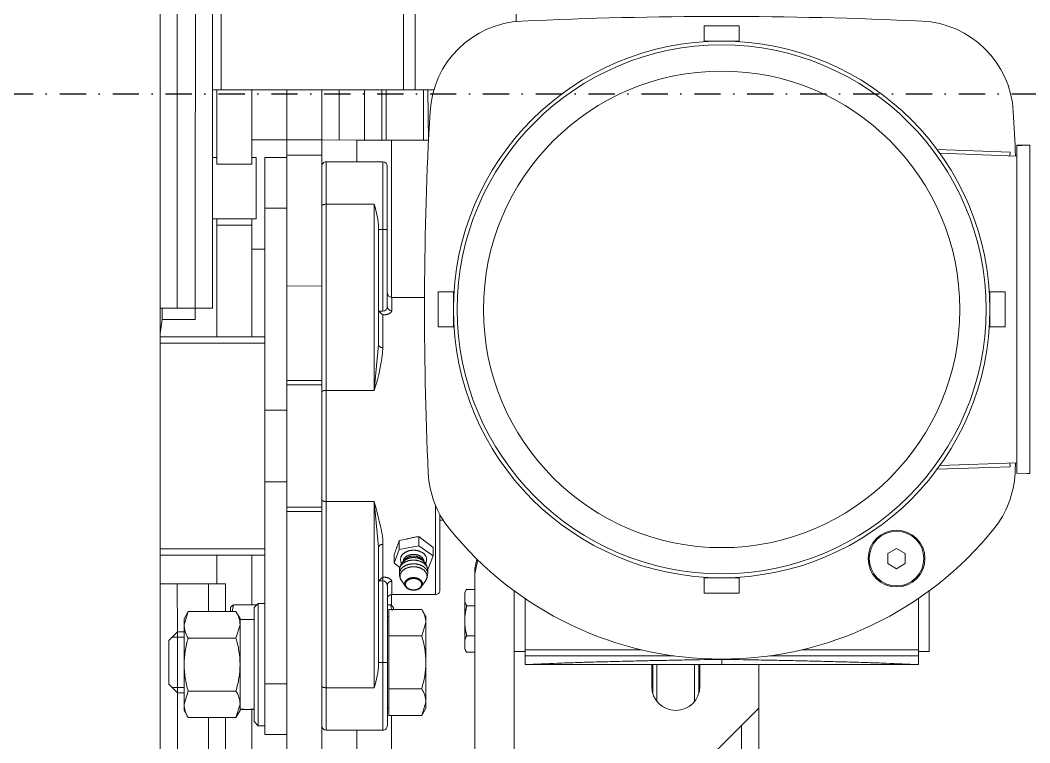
# Model space of a CAD drawing. Header units: millimetres. Extents: x 2179 to 48742, y 3478 to 161002.
# Drawn here: x 34687.5 to 34918.5, y 146842 to 147007.3 of the extents above; entities that cross this region are included whole.
import ezdxf

# ---------------------------------------------------------------- set-up
doc = ezdxf.new("R2010")
doc.units = ezdxf.units.MM
doc.linetypes.add('1_Čerchovaná 6_0mm', pattern=[12, 6, -3, 0, -3])
doc.layers.add('0-1', color=7, linetype='Continuous', lineweight=9)
doc.layers.add('2966-1_navrh dispozice stroju-HK_02_dwg-1', color=7, linetype='Continuous', lineweight=9, true_color=0x919191)
doc.layers.add('S-GRID-1', color=9, linetype='1_Čerchovaná 6_0mm', lineweight=25, true_color=0x808080)

# ---------------------------------------------------------------- blocks, each defined once
blk = doc.blocks.new('2966-1_navrh dispozice stroju-HK_02_dwg-876232-1NP _ stroje')
at = {"layer": '0-1'}
for p, q in [((-64377.46, 60314.89), (-64367.88, 60329.63)), ((-64307.73, 60293.48), (-64316.26, 60278.1)), ((-64453.24, 60247.35), (-64489.15, 60268.93)), ((-64282.66, 60252.15), (-64296.39, 60229.3)), ((-64440.93, 60215.22), (-64450.79, 60221.14)), ((-64534.64, 60217.52), (-64474.64, 60181.46)), ((-64445.36, 60207.84), (-64455.22, 60213.77)), ((-64445.87, 60207), (-64455.72, 60212.93)), ((-64447.89, 60203.65), (-64457.74, 60209.57)), ((-64444.73, 60208.89), (-64413.88, 60190.35)), ((-64298.92, 60202.19), (-64306.14, 60206.53)), ((-64300.03, 60204), (-64305.64, 60207.37)), ((-64305.52, 60207.56), (-64301.24, 60204.98)), ((-64450.88, 60198.67), (-64460.73, 60204.6)), ((-64303.35, 60194.82), (-64310.57, 60199.16)), ((-64427.64, 60197.54), (-64412.52, 60188.45)), ((-64315.28, 60197.87), (-64329.02, 60175.02)), ((-64306.9, 60195.56), (-64311.19, 60198.13)), ((-64305.47, 60194.95), (-64311.08, 60198.32)), ((-64516.14, 60190.07), (-64307.87, 60064.88)), ((-64439.82, 60188.53), (-64403.32, 60166.59)), ((-64411.43, 60186.63), (-64405, 60182.77)), ((-64446.26, 60176.07), (-64443.69, 60180.35)), ((-64350.75, 60165.32), (-64365.64, 60174.27)), ((-64364.46, 60173.57), (-64364.05, 60174.26)), ((-64284.4, 60134.77), (-64349.91, 60174.16)), ((-64328.66, 60174.8), (-64329.99, 60172.68)), ((-64461.84, 60172.6), (-64462.35, 60171.74)), ((-64358.29, 60168.06), (-64359.95, 60169.06)), ((-64344.5, 60168.79), (-64343.57, 60170.34)), ((-64338.61, 60165.25), (-64337.68, 60166.8)), ((-64426.73, 60151.49), (-64448.59, 60164.63)), ((-64404.94, 60166.4), (-64409.06, 60159.54)), ((-64359.36, 60165.04), (-64359.38, 60165.03)), ((-64363.53, 60162.19), (-64365.27, 60163.24)), ((-64360.72, 60162.8), (-64360.72, 60162.78)), ((-64353.61, 60162.19), (-64354.34, 60163.73)), ((-64336.39, 60163.34), (-64336.24, 60163.25)), ((-64433.43, 60140.35), (-64421.07, 60160.92)), ((-64419.78, 60160.15), (-64432.14, 60139.58)), ((-64361.44, 60159.54), (-64359.94, 60160.2)), ((-64359.45, 60159.76), (-64358.73, 60159.33)), ((-64357.21, 60158.95), (-64355.51, 60159.04)), ((-64406.65, 60152.26), (-64404.07, 60156.54)), ((-64357.91, 60155.63), (-64342.79, 60146.54)), ((-64355.6, 60155.31), (-64353.47, 60154.03)), ((-64381.53, 60153.49), (-64345.04, 60131.55)), ((-64353.72, 60153.91), (-64354.07, 60153.32)), ((-64385.06, 60145.11), (-64380.94, 60151.97)), ((-64351.59, 60152.27), (-64351.79, 60151.95)), ((-64333.54, 60150.15), (-64337.4, 60143.74)), ((-64392.63, 60143.83), (-64390.05, 60148.11)), ((-64434.05, 60140.73), (-64436.57, 60142.82)), ((-64333.79, 60141.13), (-64333.6, 60141.45)), ((-64391.86, 60115.36), (-64379.5, 60135.93)), ((-64378.21, 60135.16), (-64390.58, 60114.59)), ((-64378.31, 60122.38), (-64383.88, 60125.73)), ((-64366.9, 60125.44), (-64368.55, 60122.7)), ((-64353.01, 60120.01), (-64350.44, 60124.3)), ((-64379.29, 60120.75), (-64373.83, 60117.46)), ((-64371.25, 60121.76), (-64372, 60122.21)), ((-64373.1, 60107.32), (-64371.69, 60109.66)), ((-64351.03, 60108.32), (-64327.47, 60094.16)), ((-64353.04, 60104.97), (-64325.72, 60088.55)), ((-64363.2, 60101.37), (-64361.8, 60103.71))]:
    blk.add_line(p, q, dxfattribs=at)
at = {"layer": '0-1', "flags": 128}
for points in [[(-64368.7, 60333.04), (-64369.99, 60330.9), (-64369.88, 60330.84), (-64368.7, 60333.04), (-64368.44, 60333.47)], [(-64368.44, 60333.47), (-64304.08, 60294.78), (-64304.33, 60294.35), (-64305.73, 60292.27), (-64369.88, 60330.84)], [(-64378.53, 60314.79), (-64369.43, 60328.81), (-64368.72, 60328.34)], [(-64305.62, 60292.21), (-64305.73, 60292.27), (-64304.33, 60294.35)], [(-64315.84, 60277.11), (-64307.74, 60291.72), (-64308.48, 60292.13)], [(-64282.3, 60251.94), (-64281.05, 60254.1), (-64292.14, 60260.77), (-64292.94, 60261.25)], [(-64299.01, 60222.27), (-64281.48, 60251.44), (-64282.66, 60252.15), (-64292.71, 60258.19)], [(-64451.77, 60219.51), (-64453.16, 60217.19), (-64513.16, 60253.25), (-64511.76, 60255.57), (-64451.77, 60219.51), (-64449.57, 60223.16)], [(-64302.95, 60211.85), (-64279.76, 60250.41), (-64281.48, 60251.44)], [(-64448.81, 60202.1), (-64444.73, 60208.89), (-64440.34, 60216.19), (-64450.28, 60221.98)], [(-64132.72, 60119.44), (-64138.72, 60123.05), (-64290, 60213.98), (-64298.57, 60219.13)], [(-64453.16, 60217.19), (-64474.64, 60181.46), (-64475.67, 60179.74)], [(-64439, 60143.7), (-64436.99, 60147.05), (-64434.83, 60150.63), (-64432.82, 60153.98), (-64513.31, 60202.37), (-64532.32, 60213.79), (-64513.31, 60202.37)], [(-64310.28, 60160.83), (-64286.58, 60200.26), (-64290, 60213.98)], [(-64327.85, 60174.31), (-64326.13, 60173.28), (-64302.95, 60211.85), (-64303.97, 60212.46)], [(-64288.63, 60208.49), (-64140.78, 60119.62), (-64138.72, 60123.05)], [(-64448.14, 60193.53), (-64441.44, 60204.67), (-64428.15, 60196.68), (-64428.67, 60195.83)], [(-64412.64, 60186.32), (-64412.18, 60187.08), (-64428.15, 60196.68), (-64427.64, 60197.54), (-64440.07, 60205.01)], [(-64444.53, 60199.53), (-64448.81, 60202.1), (-64452.94, 60195.25), (-64452.69, 60195.1), (-64449.99, 60193.47), (-64424.31, 60178.04)], [(-64339.07, 60181.06), (-64329.02, 60175.02), (-64327.85, 60174.31), (-64310.31, 60203.48)], [(-64449.99, 60193.47), (-64454.11, 60186.62), (-64457.06, 60188.39), (-64452.94, 60195.25), (-64462.79, 60201.17)], [(-64436.99, 60147.05), (-64514.12, 60193.42), (-64511.97, 60197), (-64434.88, 60150.56), (-64432.7, 60149.25), (-64436.57, 60142.82), (-64438.74, 60144.13)], [(-64375.87, 60162.92), (-64381.53, 60153.49), (-64403.32, 60166.59), (-64397.65, 60176.01), (-64434.15, 60197.95), (-64439.82, 60188.53), (-64448.14, 60193.53)], [(-64411.22, 60188.84), (-64413.84, 60190.41), (-64409.97, 60196.84)], [(-64428.96, 60196), (-64406.08, 60182.25), (-64397.65, 60176.01)], [(-64475.16, 60180.6), (-64460.59, 60171.84), (-64456.47, 60178.7), (-64471.04, 60187.46), (-64461.18, 60181.53), (-64457.06, 60188.39), (-64466.91, 60194.31)], [(-64453.63, 60186.33), (-64456.21, 60182.04), (-64446.26, 60176.07), (-64406.65, 60152.26), (-64392.63, 60143.83), (-64353.01, 60120.01), (-64343.07, 60114.04), (-64340.5, 60118.32)], [(-64428.43, 60171.18), (-64409.92, 60160.05), (-64405.8, 60166.91), (-64424.31, 60178.04), (-64428.43, 60171.18), (-64454.11, 60186.62)], [(-64457.72, 60179.45), (-64457.2, 60180.31), (-64445.2, 60173.1), (-64450.36, 60164.53)], [(-64300.85, 60155.16), (-64298.27, 60159.45), (-64265.71, 60139.87), (-64272.92, 60127.87), (-64284.4, 60134.77), (-64279.76, 60142.49), (-64341.88, 60179.83)], [(-64352.5, 60176.26), (-64350.92, 60174.76), (-64349.91, 60174.16), (-64352.21, 60176.34)], [(-64358.18, 60156.95), (-64355.56, 60155.38), (-64350.41, 60163.95), (-64367.96, 60174.5)], [(-64445.72, 60172.24), (-64444.47, 60171.49), (-64448.59, 60164.63), (-64449.84, 60165.38)], [(-64444.47, 60171.49), (-64422.61, 60158.35), (-64439.75, 60168.65), (-64438.21, 60171.22)], [(-64346.79, 60172.28), (-64347.77, 60170.65), (-64347.38, 60169.95)], [(-64347.38, 60169.95), (-64345.63, 60168.9), (-64341.81, 60166.6), (-64337.99, 60164.3), (-64336.39, 60163.34), (-64335.44, 60163.24), (-64334.46, 60164.87)], [(-64380.08, 60151.45), (-64382.37, 60152.83), (-64403.51, 60165.54), (-64405.8, 60166.91)], [(-64363.92, 60167.15), (-64363.65, 60167.6), (-64363.77, 60167.55), (-64361.96, 60166.45)], [(-64355.38, 60164.9), (-64356.21, 60165.41), (-64358.29, 60168.06), (-64361.96, 60166.45), (-64363.53, 60162.19), (-64361.44, 60159.54), (-64363.1, 60160.54)], [(-64343.82, 60144.82), (-64343.3, 60145.68), (-64330.02, 60137.69), (-64336.72, 60126.55), (-64345.04, 60131.55), (-64339.37, 60140.98), (-64375.87, 60162.92), (-64366.4, 60158.4), (-64343.53, 60144.65)], [(-64409.92, 60160.05), (-64404.07, 60156.54), (-64390.05, 60148.11), (-64384.21, 60144.6)], [(-64366.45, 60159.6), (-64360.03, 60155.73), (-64359.27, 60155.28), (-64359.73, 60154.52)], [(-64330.46, 60149.39), (-64328.35, 60147.03), (-64332.2, 60140.61), (-64334.8, 60142.17), (-64337.4, 60143.74), (-64342.59, 60146.86), (-64347.79, 60149.98), (-64350.39, 60151.54), (-64352.99, 60153.1), (-64349.13, 60159.52), (-64347.25, 60159.49), (-64346.05, 60158.76), (-64338.25, 60154.08), (-64330.46, 60149.39), (-64329.25, 60148.67), (-64328.35, 60147.03)], [(-64346.05, 60158.76), (-64343.93, 60156.4), (-64347.79, 60149.98)], [(-64359.27, 60155.28), (-64343.3, 60145.68), (-64342.79, 60146.54), (-64330.36, 60139.07)], [(-64352.46, 60153.98), (-64352.78, 60154.18), (-64352.91, 60154.18)], [(-64311.35, 60100.81), (-64294.21, 60090.5), (-64290.09, 60097.36), (-64307.23, 60107.66), (-64311.35, 60100.81), (-64384.21, 60144.6), (-64380.08, 60151.45), (-64307.23, 60107.66)], [(-64333.11, 60132.55), (-64328.82, 60129.98), (-64324.74, 60136.76), (-64331.92, 60141.08)], [(-64369.47, 60127.69), (-64372.2, 60123.16), (-64371.04, 60122.1)], [(-64344.79, 60115.07), (-64345.59, 60113.73), (-64369.59, 60128.15), (-64368.78, 60129.49)], [(-64345.59, 60113.73), (-64346.88, 60113.41), (-64369.27, 60126.87), (-64369.59, 60128.15)], [(-64371.81, 60120.81), (-64377.28, 60124.1), (-64379.29, 60120.75), (-64382.99, 60114.59), (-64385.01, 60111.24)], [(-64376.22, 60113.48), (-64375.31, 60111.83), (-64374.11, 60111.11), (-64376.22, 60113.48), (-64370.6, 60122.84), (-64368.72, 60122.81), (-64367.51, 60122.08), (-64359.72, 60117.4), (-64351.93, 60112.71), (-64350.72, 60111.99), (-64349.81, 60110.35)], [(-64371.03, 60110.35), (-64365.4, 60119.72), (-64367.51, 60122.08)], [(-64315.44, 60082.37), (-64302.15, 60074.38), (-64303.7, 60071.81), (-64305.85, 60068.23), (-64361.52, 60101.79), (-64364.26, 60101.11), (-64372.83, 60106.26), (-64373.52, 60109), (-64382.99, 60114.59)], [(-64351.93, 60112.71), (-64349.81, 60110.35), (-64355.44, 60100.98), (-64357.32, 60101.02), (-64358.52, 60101.74), (-64360.64, 60104.11), (-64355.01, 60113.47)], [(-64358.52, 60101.74), (-64366.32, 60106.43), (-64374.11, 60111.11)], [(-64360.74, 60103.08), (-64361.52, 60101.79), (-64373.52, 60109), (-64372.74, 60110.29)]]:
    blk.add_lwpolyline(points, dxfattribs=at)
for points in [[(-64344.39, 60308.37), (-64337.53, 60304.25), (-64335.73, 60307.25), (-64342.58, 60311.37)], [(-64426.13, 60290.56), (-64423.13, 60288.75), (-64427.25, 60281.9), (-64430.25, 60283.7)], [(-64303.16, 60256.31), (-64305.14, 60257.5), (-64305.1, 60259.81), (-64303.08, 60260.93), (-64301.1, 60259.74), (-64301.14, 60257.43)], [(-64317.91, 60225.51), (-64322.03, 60218.65), (-64319.03, 60216.85), (-64314.91, 60223.71)], [(-64409.43, 60200.16), (-64407.63, 60203.16), (-64400.77, 60199.03), (-64402.58, 60196.03)], [(-64379.76, 60132.59), (-64370.04, 60126.75)], [(-64349.51, 60114.41), (-64331.33, 60103.48)]]:
    blk.add_lwpolyline(points, close=True, dxfattribs=at)
at = {"layer": '0-1'}
for centre, radius in [((-64372.58, 60253.7), 61.38), ((-64372.58, 60253.7), 60.5), ((-64372.58, 60253.7), 54.5), ((-64303.12, 60258.62), 6.5), ((-64303.12, 60258.62), 6.25)]:
    blk.add_circle(centre, radius, dxfattribs=at)
for centre, radius, start, end in [((-64387.21, 60314.72), 22, 62.2299, 146.3667), ((-64749.7, 59626.32), 800, 61.50407, 62.22993), ((-63572.93, 59773.03), 1000, 146.3667, 151.61258), ((-64749.7, 59626.32), 800, 56.30724, 56.47521), ((-64318.11, 60273.64), 22, 20.1045, 56.3072), ((-64372.58, 60253.7), 80, 277.8748, 20.1045), ((-64433.33, 60238), 22, 151.6126, 235.7493), ((-63995.46, 60881.08), 800, 235.74935, 241.67204), ((-64440.58, 60204.15), 1, 58.9896, 148.9896), ((-64304.07, 60200.27), 5.5, 238.9896, 58.9896), ((-64439, 60177.18), 21.33, 61.9109, 76.8479), ((-64447.28, 60193.01), 1, 148.9896, 238.9896), ((-64414.7, 60190.93), 1, 238.9896, 328.9896), ((-64412.06, 60189.29), 0.958, 241.8096, 331.5561), ((-64413.08, 60187.59), 1.03, 330.6784, 56.6377), ((-64412.47, 60188.19), 1.88, 264.7353, 303.6278), ((-64427.27, 60151.15), 38.67, 40.017, 54.851), ((-64364.63, 60196.25), 22, 241.672, 277.8748), ((-64343.64, 60172.88), 4.69, 208.4369, 220.088), ((-64344.58, 60173.7), 4.91, 257.5989, 270.8838), ((-64357.53, 60163.14), 2.57, 56.9898, 116.0038), ((-64356.09, 60163.21), 1.79, 14.6884, 67.7535), ((-64351.26, 60164.47), 1, 328.9896, 58.9896), ((-64334.2, 60167.47), 4.94, 206.6899, 219.8758), ((-64335.38, 60167.9), 4.67, 257.5011, 269.2166), ((-64357.45, 60161.12), 2.16, 234.256, 277.3425), ((-64348.95, 60153.6), 5.93, 60.6539, 91.7097), ((-64358.12, 60155.56), 1.91, 174.7057, 212.8898), ((-64358.41, 60154.72), 1.03, 61.2728, 147.3696), ((-64354.7, 60154.86), 1, 148.9896, 238.9896), ((-64355.27, 60144.17), 9.86, 73.1986, 80.9469), ((-64333.36, 60144.23), 5.93, 60.6539, 91.7097), ((-64355.33, 60127.07), 21.17, 41.0736, 56.1261), ((-64330.88, 60138.21), 1, 328.9896, 58.9896), ((-64337.57, 60127.07), 1, 238.9896, 328.9896), ((-64370.42, 60116.92), 5.93, 60.6539, 91.7097), ((-64354.83, 60107.55), 5.93, 60.6539, 91.7097), ((-64371.2, 60116.28), 5.93, 240.6539, 271.7097), ((-64355.62, 60106.91), 5.93, 240.6539, 271.7097)]:
    blk.add_arc(centre, radius, start, end, dxfattribs=at)
for points, degree, knots in [([(-64279.76, 60250.41), (-64281.15, 60248.35), (-64283.26, 60245.13), (-64286.11, 60240.73), (-64288.38, 60237.2), (-64290.68, 60233.6), (-64292.99, 60229.96), (-64295.28, 60226.34), (-64297.53, 60222.76), (-64300.43, 60218.14), (-64302.57, 60214.72), (-64303.97, 60212.46)], 3, [0, 0, 0, 0, 0.165908, 0.256104, 0.34973, 0.445224, 0.541265, 0.636766, 0.730862, 0.822893, 1, 1, 1, 1]), ([(-64303.97, 60212.46), (-64305.31, 60210.16), (-64307.33, 60206.67), (-64310.04, 60201.94), (-64312.15, 60198.28), (-64314.27, 60194.55), (-64316.4, 60190.81), (-64318.51, 60187.08), (-64320.56, 60183.43), (-64323.11, 60178.84), (-64324.95, 60175.47), (-64326.13, 60173.28)], 3, [0, 0, 0, 0, 0.177107, 0.269138, 0.363234, 0.458735, 0.554776, 0.65027, 0.743896, 0.834092, 1, 1, 1, 1]), ([(-64439.82, 60188.53), (-64439.83, 60188.5), (-64439.85, 60188.47), (-64439.88, 60188.42), (-64439.9, 60188.38), (-64439.92, 60188.34), (-64439.94, 60188.3), (-64439.96, 60188.26), (-64439.97, 60188.22), (-64439.99, 60188.18), (-64440.01, 60188.13), (-64440.03, 60188.08), (-64440.05, 60188.03), (-64440.06, 60187.96), (-64440.08, 60187.89), (-64440.1, 60187.82), (-64440.1, 60187.75), (-64440.1, 60187.69), (-64440.1, 60187.64), (-64440.09, 60187.6), (-64440.08, 60187.56), (-64440.06, 60187.53), (-64440.04, 60187.5), (-64440.02, 60187.48), (-64440.01, 60187.48)], 3, [0, 0, 0, 0, 0.070176, 0.10687, 0.145604, 0.187259, 0.22708, 0.265041, 0.300949, 0.34021, 0.383448, 0.431344, 0.484584, 0.543736, 0.609004, 0.679827, 0.741682, 0.792458, 0.830381, 0.867337, 0.902813, 0.936555, 0.963613, 1, 1, 1, 1]), ([(-64411.43, 60186.63), (-64411.36, 60186.73), (-64411.28, 60186.89), (-64411.18, 60187.11), (-64411.12, 60187.27), (-64411.07, 60187.43), (-64411.02, 60187.59), (-64410.99, 60187.74), (-64410.96, 60187.89), (-64410.95, 60188.03), (-64410.95, 60188.16), (-64410.95, 60188.28), (-64410.96, 60188.39), (-64410.99, 60188.49), (-64411.02, 60188.59), (-64411.06, 60188.67), (-64411.12, 60188.76), (-64411.18, 60188.81), (-64411.22, 60188.84)], 3, [0, 0, 0, 0, 0.15246, 0.227069, 0.30002, 0.370906, 0.43932, 0.504859, 0.567137, 0.625805, 0.680643, 0.7316, 0.778787, 0.822402, 0.862711, 0.900074, 0.934965, 1, 1, 1, 1]), ([(-64406.08, 60182.25), (-64406.04, 60182.23), (-64405.98, 60182.2), (-64405.89, 60182.19), (-64405.82, 60182.19), (-64405.75, 60182.19), (-64405.68, 60182.21), (-64405.62, 60182.23), (-64405.56, 60182.25), (-64405.5, 60182.28), (-64405.44, 60182.31), (-64405.39, 60182.34), (-64405.35, 60182.38), (-64405.3, 60182.41), (-64405.26, 60182.45), (-64405.22, 60182.48), (-64405.19, 60182.52), (-64405.16, 60182.56), (-64405.12, 60182.59), (-64405.09, 60182.63), (-64405.05, 60182.69), (-64405.02, 60182.73), (-64405, 60182.77)], 3, [0, 0, 0, 0, 0.105952, 0.158979, 0.211905, 0.264504, 0.316489, 0.367567, 0.41748, 0.466033, 0.513103, 0.55864, 0.602652, 0.645196, 0.686365, 0.726276, 0.765062, 0.802868, 0.839843, 0.876138, 0.911904, 1, 1, 1, 1]), ([(-64363.65, 60167.6), (-64363.44, 60167.68), (-64363.12, 60167.8), (-64362.69, 60167.96), (-64362.36, 60168.09), (-64362.03, 60168.22), (-64361.69, 60168.35), (-64361.35, 60168.49), (-64361.01, 60168.63), (-64360.54, 60168.82), (-64360.19, 60168.96), (-64359.95, 60169.06)], 3, [0, 0, 0, 0, 0.171099, 0.258151, 0.346378, 0.43582, 0.526522, 0.618528, 0.711882, 0.806633, 1, 1, 1, 1]), ([(-64365.27, 60163.24), (-64365.1, 60163.74), (-64364.84, 60164.5), (-64364.48, 60165.51), (-64364.21, 60166.31), (-64364.02, 60166.86), (-64363.92, 60167.15)], 3, [0, 0, 0, 0, 0.384493, 0.579863, 0.777798, 1, 1, 1, 1]), ([(-64344.5, 60168.79), (-64344.04, 60168.31), (-64343.22, 60167.59), (-64342.37, 60166.94), (-64341.81, 60166.6)], 2, [0, 0, 0, 0.381652, 0.628404, 1, 1, 1]), ([(-64403.32, 60166.59), (-64403.33, 60166.56), (-64403.35, 60166.53), (-64403.38, 60166.48), (-64403.4, 60166.44), (-64403.42, 60166.4), (-64403.44, 60166.36), (-64403.46, 60166.32), (-64403.47, 60166.28), (-64403.49, 60166.24), (-64403.51, 60166.19), (-64403.53, 60166.14), (-64403.55, 60166.09), (-64403.57, 60166.02), (-64403.58, 60165.95), (-64403.6, 60165.88), (-64403.6, 60165.81), (-64403.6, 60165.75), (-64403.6, 60165.7), (-64403.59, 60165.66), (-64403.58, 60165.62), (-64403.56, 60165.59), (-64403.54, 60165.56), (-64403.52, 60165.54), (-64403.51, 60165.54)], 3, [0, 0, 0, 0, 0.070176, 0.10687, 0.145604, 0.187259, 0.22708, 0.265041, 0.300949, 0.34021, 0.383448, 0.431344, 0.484584, 0.543736, 0.609004, 0.679827, 0.741682, 0.792458, 0.830381, 0.867337, 0.902813, 0.936555, 0.963613, 1, 1, 1, 1]), ([(-64357.72, 60165.72), (-64357.8, 60165.86), (-64357.93, 60166.05), (-64358.15, 60166.26), (-64358.32, 60166.38), (-64358.51, 60166.47), (-64358.7, 60166.54), (-64358.91, 60166.59), (-64359.12, 60166.6), (-64359.32, 60166.59), (-64359.53, 60166.57), (-64359.72, 60166.52), (-64359.91, 60166.46), (-64360.09, 60166.38), (-64360.26, 60166.3), (-64360.42, 60166.21), (-64360.57, 60166.11), (-64360.71, 60166.01), (-64360.84, 60165.9), (-64360.97, 60165.79), (-64361.08, 60165.68), (-64361.19, 60165.56), (-64361.29, 60165.45), (-64361.39, 60165.33), (-64361.48, 60165.21), (-64361.57, 60165.09), (-64361.65, 60164.96), (-64361.72, 60164.83), (-64361.8, 60164.7), (-64361.86, 60164.57), (-64361.93, 60164.43), (-64361.99, 60164.29), (-64362.04, 60164.15), (-64362.09, 60164), (-64362.14, 60163.84), (-64362.18, 60163.68), (-64362.21, 60163.51), (-64362.23, 60163.34), (-64362.25, 60163.16), (-64362.26, 60162.98), (-64362.25, 60162.79), (-64362.23, 60162.6), (-64362.2, 60162.4), (-64362.15, 60162.21), (-64362.08, 60162.02), (-64361.99, 60161.83), (-64361.87, 60161.65), (-64361.7, 60161.44), (-64361.53, 60161.3), (-64361.41, 60161.23)], 3, [0, 0, 0, 0, 0.053297, 0.07654, 0.099791, 0.123043, 0.146285, 0.169494, 0.192622, 0.215597, 0.238334, 0.260742, 0.282739, 0.304258, 0.325253, 0.3457, 0.365592, 0.384944, 0.403781, 0.422143, 0.440073, 0.457623, 0.474848, 0.491804, 0.508552, 0.52515, 0.541657, 0.558134, 0.574642, 0.591239, 0.607987, 0.624944, 0.642169, 0.659719, 0.677649, 0.69601, 0.714848, 0.734199, 0.754092, 0.774538, 0.795533, 0.817052, 0.839049, 0.861458, 0.884194, 0.90717, 0.930297, 0.953506, 1, 1, 1, 1]), ([(-64358.24, 60165.59), (-64358.33, 60165.64), (-64358.47, 60165.7), (-64358.67, 60165.74), (-64358.84, 60165.75), (-64359, 60165.75), (-64359.16, 60165.73), (-64359.32, 60165.69), (-64359.47, 60165.64), (-64359.61, 60165.58), (-64359.74, 60165.52), (-64359.87, 60165.44), (-64359.99, 60165.37), (-64360.1, 60165.28), (-64360.2, 60165.2), (-64360.3, 60165.11), (-64360.39, 60165.02), (-64360.48, 60164.93), (-64360.56, 60164.84), (-64360.63, 60164.75), (-64360.71, 60164.65), (-64360.77, 60164.56), (-64360.84, 60164.46), (-64360.9, 60164.36), (-64360.96, 60164.25), (-64361.01, 60164.15), (-64361.06, 60164.04), (-64361.11, 60163.93), (-64361.15, 60163.81), (-64361.19, 60163.69), (-64361.23, 60163.57), (-64361.26, 60163.44), (-64361.28, 60163.31), (-64361.3, 60163.18), (-64361.31, 60163.04), (-64361.32, 60162.89), (-64361.32, 60162.74), (-64361.3, 60162.59), (-64361.27, 60162.43), (-64361.23, 60162.28), (-64361.18, 60162.13), (-64361.11, 60161.98), (-64361.02, 60161.84), (-64360.88, 60161.68), (-64360.77, 60161.58), (-64360.68, 60161.53)], 3, [0, 0, 0, 0, 0.046127, 0.072203, 0.098188, 0.124002, 0.149549, 0.174726, 0.199441, 0.223619, 0.247208, 0.270181, 0.292531, 0.314274, 0.335439, 0.356069, 0.376214, 0.395933, 0.415286, 0.434338, 0.453155, 0.471803, 0.49035, 0.508864, 0.527411, 0.546059, 0.564876, 0.583928, 0.603281, 0.623, 0.643145, 0.663775, 0.68494, 0.706683, 0.729034, 0.752006, 0.775595, 0.799773, 0.824488, 0.849665, 0.875212, 0.901026, 0.927011, 0.953087, 1, 1, 1, 1]), ([(-64358.62, 60165.49), (-64358.72, 60165.49), (-64358.87, 60165.48), (-64359.07, 60165.43), (-64359.21, 60165.39), (-64359.34, 60165.33), (-64359.47, 60165.27), (-64359.59, 60165.2), (-64359.7, 60165.12), (-64359.81, 60165.05), (-64359.91, 60164.97), (-64360, 60164.88), (-64360.09, 60164.8), (-64360.17, 60164.71), (-64360.25, 60164.63), (-64360.32, 60164.54), (-64360.39, 60164.45), (-64360.46, 60164.35), (-64360.52, 60164.26), (-64360.57, 60164.16), (-64360.63, 60164.07), (-64360.68, 60163.97), (-64360.73, 60163.86), (-64360.77, 60163.76), (-64360.81, 60163.65), (-64360.85, 60163.53), (-64360.88, 60163.42), (-64360.91, 60163.3), (-64360.94, 60163.17), (-64360.96, 60163.04), (-64360.97, 60162.91), (-64360.97, 60162.77), (-64360.97, 60162.63), (-64360.96, 60162.48), (-64360.93, 60162.33), (-64360.89, 60162.19), (-64360.82, 60161.99), (-64360.74, 60161.84), (-64360.67, 60161.75)], 3, [0, 0, 0, 0, 0.060247, 0.090528, 0.120255, 0.149335, 0.177707, 0.205337, 0.232219, 0.258371, 0.283827, 0.30864, 0.33287, 0.356587, 0.379864, 0.402779, 0.425411, 0.44784, 0.470148, 0.492415, 0.514723, 0.537152, 0.559784, 0.582699, 0.605977, 0.629693, 0.653923, 0.678736, 0.704193, 0.730344, 0.757226, 0.784856, 0.813228, 0.842309, 0.872035, 0.902317, 0.933043, 1, 1, 1, 1]), ([(-64360.58, 60161.65), (-64360.59, 60161.66), (-64360.62, 60161.69), (-64360.65, 60161.75), (-64360.68, 60161.82), (-64360.71, 60161.91), (-64360.73, 60162.02), (-64360.75, 60162.15), (-64360.76, 60162.3), (-64360.76, 60162.46), (-64360.74, 60162.64), (-64360.71, 60162.83), (-64360.67, 60163.03), (-64360.61, 60163.23), (-64360.54, 60163.44), (-64360.45, 60163.64), (-64360.35, 60163.85), (-64360.24, 60164.05), (-64360.11, 60164.24), (-64359.98, 60164.42), (-64359.79, 60164.64), (-64359.63, 60164.78), (-64359.53, 60164.88)], 3, [0, 0, 0, 0, 0.017093, 0.032763, 0.053798, 0.080009, 0.111249, 0.147362, 0.18817, 0.233441, 0.282796, 0.335681, 0.391439, 0.449528, 0.509573, 0.571332, 0.634446, 0.698149, 0.761266, 0.822509, 0.881763, 1, 1, 1, 1]), ([(-64358.68, 60165.44), (-64358.76, 60165.4), (-64358.9, 60165.34), (-64359.08, 60165.23), (-64359.22, 60165.14), (-64359.35, 60165.05), (-64359.47, 60164.95), (-64359.58, 60164.85), (-64359.69, 60164.75), (-64359.79, 60164.64), (-64359.88, 60164.54), (-64359.97, 60164.43), (-64360.06, 60164.32), (-64360.14, 60164.2), (-64360.21, 60164.09), (-64360.28, 60163.97), (-64360.35, 60163.85), (-64360.41, 60163.73), (-64360.47, 60163.61), (-64360.52, 60163.48), (-64360.57, 60163.34), (-64360.62, 60163.21), (-64360.67, 60163.02), (-64360.7, 60162.88), (-64360.72, 60162.78)], 3, [0, 0, 0, 0, 0.082638, 0.131063, 0.178178, 0.224011, 0.268627, 0.312115, 0.354581, 0.396148, 0.436944, 0.477106, 0.516772, 0.556082, 0.59518, 0.634206, 0.673303, 0.712613, 0.752279, 0.792441, 0.833237, 0.874804, 0.91727, 1, 1, 1, 1]), ([(-64359.54, 60164.89), (-64359.63, 60164.81), (-64359.75, 60164.69), (-64359.89, 60164.53), (-64359.98, 60164.42), (-64360.06, 60164.31), (-64360.14, 60164.2), (-64360.21, 60164.09), (-64360.28, 60163.97), (-64360.35, 60163.86), (-64360.41, 60163.74), (-64360.47, 60163.61), (-64360.52, 60163.48), (-64360.57, 60163.35), (-64360.62, 60163.22), (-64360.67, 60163.03), (-64360.7, 60162.89), (-64360.72, 60162.8)], 3, [0, 0, 0, 0, 0.146857, 0.204495, 0.261237, 0.317278, 0.372818, 0.428056, 0.483193, 0.538431, 0.59397, 0.650011, 0.706753, 0.764392, 0.823118, 0.883117, 1, 1, 1, 1]), ([(-64356.1, 60165.33), (-64356.23, 60165.41), (-64356.44, 60165.5), (-64356.74, 60165.56), (-64356.96, 60165.58), (-64357.19, 60165.57), (-64357.41, 60165.54), (-64357.62, 60165.49), (-64357.82, 60165.42), (-64358.02, 60165.34), (-64358.2, 60165.25), (-64358.37, 60165.15), (-64358.54, 60165.05), (-64358.69, 60164.93), (-64358.83, 60164.82), (-64358.97, 60164.7), (-64359.09, 60164.58), (-64359.21, 60164.45), (-64359.32, 60164.33), (-64359.43, 60164.2), (-64359.52, 60164.07), (-64359.62, 60163.94), (-64359.7, 60163.8), (-64359.79, 60163.66), (-64359.87, 60163.52), (-64359.94, 60163.38), (-64360.01, 60163.23), (-64360.07, 60163.08), (-64360.13, 60162.92), (-64360.19, 60162.76), (-64360.23, 60162.59), (-64360.28, 60162.41), (-64360.31, 60162.23), (-64360.34, 60162.05), (-64360.36, 60161.85), (-64360.36, 60161.65), (-64360.36, 60161.45), (-64360.34, 60161.24), (-64360.3, 60161.03), (-64360.25, 60160.82), (-64360.17, 60160.61), (-64360.07, 60160.41), (-64359.95, 60160.22), (-64359.76, 60159.98), (-64359.58, 60159.84), (-64359.45, 60159.76)], 3, [0, 0, 0, 0, 0.051648, 0.07743, 0.103121, 0.128643, 0.1539, 0.178793, 0.203228, 0.227133, 0.250455, 0.273168, 0.295266, 0.316763, 0.337688, 0.358085, 0.378003, 0.397498, 0.416632, 0.435469, 0.454073, 0.472511, 0.490848, 0.509152, 0.527489, 0.545927, 0.564531, 0.583368, 0.602502, 0.621997, 0.641915, 0.662312, 0.683237, 0.704734, 0.726832, 0.749545, 0.772867, 0.796772, 0.821207, 0.8461, 0.871357, 0.896879, 0.92257, 0.948352, 1, 1, 1, 1]), ([(-64355.38, 60164.9), (-64355.51, 60164.98), (-64355.72, 60165.07), (-64356.02, 60165.13), (-64356.24, 60165.14), (-64356.47, 60165.14), (-64356.69, 60165.11), (-64356.9, 60165.05), (-64357.1, 60164.99), (-64357.3, 60164.91), (-64357.48, 60164.82), (-64357.65, 60164.72), (-64357.81, 60164.61), (-64357.97, 60164.5), (-64358.11, 60164.38), (-64358.24, 60164.27), (-64358.37, 60164.14), (-64358.49, 60164.02), (-64358.6, 60163.89), (-64358.7, 60163.76), (-64358.8, 60163.63), (-64358.9, 60163.5), (-64358.98, 60163.37), (-64359.07, 60163.23), (-64359.14, 60163.09), (-64359.22, 60162.94), (-64359.29, 60162.79), (-64359.35, 60162.64), (-64359.41, 60162.48), (-64359.46, 60162.32), (-64359.51, 60162.15), (-64359.56, 60161.98), (-64359.59, 60161.8), (-64359.62, 60161.61), (-64359.64, 60161.42), (-64359.64, 60161.22), (-64359.64, 60161.02), (-64359.62, 60160.81), (-64359.58, 60160.6), (-64359.52, 60160.38), (-64359.45, 60160.18), (-64359.35, 60159.97), (-64359.23, 60159.78), (-64359.04, 60159.55), (-64358.86, 60159.41), (-64358.74, 60159.33)], 3, [0, 0, 0, 0, 0.051244, 0.07706, 0.102785, 0.12834, 0.153631, 0.178556, 0.203024, 0.22696, 0.250313, 0.273056, 0.295182, 0.316707, 0.337661, 0.358084, 0.378028, 0.397549, 0.416709, 0.43557, 0.454199, 0.47266, 0.491022, 0.50935, 0.527711, 0.546173, 0.564802, 0.583663, 0.602823, 0.622344, 0.642288, 0.662711, 0.683664, 0.705189, 0.727316, 0.750059, 0.773412, 0.797348, 0.821816, 0.846741, 0.872031, 0.897587, 0.923312, 0.949128, 1, 1, 1, 1]), ([(-64359.38, 60165.03), (-64359.39, 60165.02), (-64359.4, 60165.01), (-64359.42, 60164.99), (-64359.44, 60164.98), (-64359.45, 60164.96), (-64359.47, 60164.95), (-64359.48, 60164.94), (-64359.5, 60164.93), (-64359.52, 60164.91), (-64359.53, 60164.9), (-64359.54, 60164.89)], 3, [0, 0, 0, 0, 0.184505, 0.276332, 0.367846, 0.459047, 0.549941, 0.640529, 0.730816, 0.820805, 1, 1, 1, 1]), ([(-64354.34, 60163.73), (-64354.39, 60163.84), (-64354.48, 60164), (-64354.65, 60164.21), (-64354.81, 60164.35), (-64354.98, 60164.48), (-64355.18, 60164.57), (-64355.38, 60164.65), (-64355.59, 60164.69), (-64355.8, 60164.71), (-64356.02, 60164.7), (-64356.23, 60164.67), (-64356.43, 60164.62), (-64356.62, 60164.56), (-64356.81, 60164.48), (-64356.98, 60164.39), (-64357.14, 60164.3), (-64357.3, 60164.2), (-64357.44, 60164.09), (-64357.58, 60163.98), (-64357.71, 60163.87), (-64357.83, 60163.75), (-64357.94, 60163.64), (-64358.04, 60163.52), (-64358.14, 60163.39), (-64358.24, 60163.27), (-64358.33, 60163.14), (-64358.41, 60163.02), (-64358.49, 60162.89), (-64358.56, 60162.75), (-64358.63, 60162.61), (-64358.7, 60162.47), (-64358.76, 60162.33), (-64358.81, 60162.18), (-64358.87, 60162.02), (-64358.91, 60161.86), (-64358.95, 60161.7), (-64358.99, 60161.53), (-64359.01, 60161.35), (-64359.03, 60161.17), (-64359.03, 60160.98), (-64359.03, 60160.78), (-64359.01, 60160.58), (-64358.97, 60160.38), (-64358.92, 60160.18), (-64358.85, 60159.98), (-64358.76, 60159.79), (-64358.64, 60159.61), (-64358.46, 60159.39), (-64358.29, 60159.25), (-64358.17, 60159.18)], 3, [0, 0, 0, 0, 0.037738, 0.060763, 0.083822, 0.106891, 0.129959, 0.153018, 0.176044, 0.198989, 0.221783, 0.244341, 0.266572, 0.288396, 0.309745, 0.330575, 0.35086, 0.370595, 0.389794, 0.408483, 0.4267, 0.444488, 0.4619, 0.478989, 0.495812, 0.512428, 0.528894, 0.545272, 0.561619, 0.577996, 0.594463, 0.611079, 0.627902, 0.644991, 0.662402, 0.680191, 0.698407, 0.717096, 0.736295, 0.756031, 0.776316, 0.797145, 0.818495, 0.840319, 0.86255, 0.885108, 0.907902, 0.930847, 0.953873, 1, 1, 1, 1]), ([(-64341.81, 60166.6), (-64341.26, 60166.27), (-64340.28, 60165.82), (-64339.25, 60165.43), (-64338.61, 60165.25)], 2, [0, 0, 0, 0.371596, 0.618348, 1, 1, 1]), ([(-64375.87, 60162.92), (-64374.19, 60162.43), (-64370.98, 60161.54), (-64367.84, 60160.4), (-64366.45, 60159.6)], 3, [0, 0, 0, 0, 0.522432, 1, 1, 1, 1]), ([(-64363.1, 60160.54), (-64363.24, 60160.72), (-64363.44, 60160.98), (-64363.72, 60161.33), (-64363.92, 60161.59), (-64364.12, 60161.84), (-64364.32, 60162.08), (-64364.51, 60162.32), (-64364.71, 60162.56), (-64364.96, 60162.87), (-64365.15, 60163.09), (-64365.27, 60163.24)], 3, [0, 0, 0, 0, 0.193894, 0.289054, 0.38284, 0.475227, 0.566199, 0.655741, 0.743847, 0.830512, 1, 1, 1, 1]), ([(-64360.47, 60163.48), (-64360.57, 60163.24), (-64360.72, 60162.88), (-64360.78, 60162.36), (-64360.78, 60161.98), (-64360.72, 60161.6), (-64360.62, 60161.23), (-64360.47, 60160.87), (-64360.28, 60160.54), (-64359.99, 60160.12), (-64359.68, 60159.88), (-64359.44, 60159.8)], 3, [0, 0, 0, 0, 0.184819, 0.274986, 0.366086, 0.457264, 0.547776, 0.63824, 0.72961, 0.820882, 1, 1, 1, 1]), ([(-64355.22, 60162.69), (-64355.31, 60162.66), (-64355.42, 60162.59), (-64355.57, 60162.5), (-64355.66, 60162.43), (-64355.75, 60162.36), (-64355.84, 60162.28), (-64355.92, 60162.21), (-64355.99, 60162.13), (-64356.06, 60162.05), (-64356.13, 60161.97), (-64356.19, 60161.89), (-64356.25, 60161.8), (-64356.3, 60161.72), (-64356.35, 60161.63), (-64356.4, 60161.54), (-64356.45, 60161.45), (-64356.49, 60161.36), (-64356.53, 60161.27), (-64356.57, 60161.17), (-64356.6, 60161.06), (-64356.63, 60160.96), (-64356.66, 60160.85), (-64356.68, 60160.74), (-64356.7, 60160.62), (-64356.71, 60160.46), (-64356.71, 60160.33), (-64356.71, 60160.25)], 3, [0, 0, 0, 0, 0.091281, 0.131469, 0.170564, 0.20862, 0.245713, 0.281936, 0.317392, 0.35219, 0.386447, 0.42028, 0.453811, 0.48716, 0.520448, 0.553797, 0.587328, 0.621162, 0.655419, 0.690217, 0.725672, 0.761895, 0.798989, 0.837045, 0.87614, 0.916327, 1, 1, 1, 1]), ([(-64354.06, 60162.48), (-64354.1, 60162.5), (-64354.18, 60162.54), (-64354.3, 60162.58), (-64354.43, 60162.61), (-64354.56, 60162.62), (-64354.68, 60162.61), (-64354.81, 60162.6), (-64354.93, 60162.57), (-64355.05, 60162.53), (-64355.16, 60162.48), (-64355.26, 60162.43), (-64355.36, 60162.37), (-64355.45, 60162.31), (-64355.54, 60162.25), (-64355.62, 60162.18), (-64355.7, 60162.12), (-64355.77, 60162.05), (-64355.84, 60161.98), (-64355.9, 60161.9), (-64355.96, 60161.83), (-64356.02, 60161.76), (-64356.07, 60161.68), (-64356.12, 60161.6), (-64356.17, 60161.53), (-64356.21, 60161.45), (-64356.25, 60161.36), (-64356.29, 60161.28), (-64356.33, 60161.19), (-64356.36, 60161.1), (-64356.39, 60161.01), (-64356.42, 60160.91), (-64356.44, 60160.81), (-64356.46, 60160.71), (-64356.48, 60160.6), (-64356.49, 60160.49), (-64356.49, 60160.38), (-64356.49, 60160.26), (-64356.48, 60160.14), (-64356.46, 60160.02), (-64356.43, 60159.9), (-64356.38, 60159.79), (-64356.33, 60159.67), (-64356.26, 60159.56), (-64356.18, 60159.46), (-64356.08, 60159.37), (-64356.01, 60159.32), (-64355.97, 60159.3)], 3, [0.5, 0.5, 0.5, 0.5, 0.5129146, 0.525824, 0.5387148, 0.5515604, 0.5643215, 0.5769502, 0.5893964, 0.6016142, 0.6135665, 0.6252277, 0.636584, 0.6476329, 0.6583813, 0.6688442, 0.6790425, 0.6890013, 0.6987491, 0.7083162, 0.7177346, 0.7270366, 0.7362553, 0.745424, 0.754576, 0.7637447, 0.7729634, 0.7822654, 0.7916838, 0.8012509, 0.8109987, 0.8209575, 0.8311558, 0.8416187, 0.8523671, 0.863416, 0.8747723, 0.8864335, 0.8983858, 0.9106036, 0.9230498, 0.9356785, 0.9484396, 0.9612852, 0.974176, 0.9870854, 1, 1, 1, 1]), ([(-64356.14, 60159.19), (-64356.06, 60159.14), (-64355.93, 60159.08), (-64355.74, 60159.05), (-64355.6, 60159.03), (-64355.46, 60159.04), (-64355.32, 60159.06), (-64355.19, 60159.09), (-64355.06, 60159.13), (-64354.94, 60159.18), (-64354.83, 60159.24), (-64354.72, 60159.3), (-64354.62, 60159.37), (-64354.52, 60159.44), (-64354.43, 60159.51), (-64354.35, 60159.59), (-64354.27, 60159.66), (-64354.19, 60159.74), (-64354.12, 60159.82), (-64354.06, 60159.9), (-64354, 60159.98), (-64353.94, 60160.06), (-64353.88, 60160.15), (-64353.83, 60160.24), (-64353.78, 60160.32), (-64353.74, 60160.41), (-64353.69, 60160.51), (-64353.65, 60160.6), (-64353.62, 60160.7), (-64353.58, 60160.8), (-64353.55, 60160.91), (-64353.53, 60161.02), (-64353.5, 60161.13), (-64353.49, 60161.25), (-64353.48, 60161.37), (-64353.47, 60161.49), (-64353.47, 60161.62), (-64353.49, 60161.75), (-64353.51, 60161.89), (-64353.55, 60162.02), (-64353.59, 60162.15), (-64353.65, 60162.27), (-64353.73, 60162.39), (-64353.82, 60162.5), (-64353.92, 60162.6), (-64354.04, 60162.68), (-64354.17, 60162.75), (-64354.3, 60162.79), (-64354.44, 60162.82), (-64354.58, 60162.83), (-64354.72, 60162.83), (-64354.86, 60162.81), (-64355.03, 60162.77), (-64355.15, 60162.73), (-64355.22, 60162.69)], 3, [0, 0, 0, 0, 0.042232, 0.063312, 0.08432, 0.105189, 0.125841, 0.146195, 0.166175, 0.185722, 0.204792, 0.223364, 0.241432, 0.25901, 0.27612, 0.292798, 0.309084, 0.325026, 0.340671, 0.356074, 0.371286, 0.386362, 0.401356, 0.416322, 0.431317, 0.446392, 0.461605, 0.477007, 0.492653, 0.508594, 0.52488, 0.541558, 0.558668, 0.576246, 0.594315, 0.612886, 0.631956, 0.651503, 0.671483, 0.691837, 0.71249, 0.733359, 0.754366, 0.775447, 0.796558, 0.817678, 0.838798, 0.85991, 0.880991, 0.901998, 0.922867, 0.943519, 0.963873, 1, 1, 1, 1]), ([(-64355.97, 60159.3), (-64355.94, 60159.28), (-64355.86, 60159.24), (-64355.74, 60159.2), (-64355.61, 60159.17), (-64355.48, 60159.16), (-64355.35, 60159.17), (-64355.23, 60159.18), (-64355.11, 60159.21), (-64354.99, 60159.25), (-64354.88, 60159.3), (-64354.78, 60159.35), (-64354.68, 60159.41), (-64354.59, 60159.47), (-64354.5, 60159.53), (-64354.42, 60159.6), (-64354.34, 60159.66), (-64354.27, 60159.73), (-64354.2, 60159.8), (-64354.14, 60159.88), (-64354.08, 60159.95), (-64354.02, 60160.02), (-64353.97, 60160.1), (-64353.92, 60160.18), (-64353.87, 60160.25), (-64353.83, 60160.33), (-64353.79, 60160.42), (-64353.75, 60160.5), (-64353.71, 60160.59), (-64353.68, 60160.68), (-64353.65, 60160.77), (-64353.62, 60160.87), (-64353.59, 60160.97), (-64353.57, 60161.07), (-64353.56, 60161.18), (-64353.55, 60161.29), (-64353.54, 60161.4), (-64353.55, 60161.52), (-64353.56, 60161.63), (-64353.58, 60161.76), (-64353.61, 60161.88), (-64353.65, 60161.99), (-64353.71, 60162.11), (-64353.78, 60162.22), (-64353.86, 60162.32), (-64353.96, 60162.41), (-64354.03, 60162.46), (-64354.06, 60162.48)], 3, [0, 0, 0, 0, 0.0129146, 0.025824, 0.0387148, 0.0515604, 0.0643215, 0.0769502, 0.0893964, 0.1016142, 0.1135665, 0.1252277, 0.136584, 0.1476329, 0.1583813, 0.1688442, 0.1790425, 0.1890013, 0.1987491, 0.2083162, 0.2177346, 0.2270366, 0.2362553, 0.245424, 0.254576, 0.2637447, 0.2729634, 0.2822654, 0.2916838, 0.3012509, 0.3109987, 0.3209575, 0.3311558, 0.3416187, 0.3523671, 0.363416, 0.3747723, 0.3864335, 0.3983858, 0.4106036, 0.4230498, 0.4356785, 0.4484396, 0.4612852, 0.474176, 0.4870854, 0.5, 0.5, 0.5, 0.5]), ([(-64361.41, 60161.23), (-64361.29, 60161.16), (-64361.1, 60161.08), (-64360.78, 60161.01), (-64360.6, 60161.01), (-64360.49, 60161.01)], 3, [0, 0, 0, 0, 0.433031, 0.649189, 1, 1, 1, 1]), ([(-64356.71, 60160.25), (-64356.7, 60160.16), (-64356.69, 60160.03), (-64356.64, 60159.85), (-64356.59, 60159.72), (-64356.53, 60159.59), (-64356.45, 60159.47), (-64356.33, 60159.33), (-64356.22, 60159.24), (-64356.14, 60159.19)], 3, [0, 0, 0, 0, 0.21292, 0.322501, 0.433688, 0.546042, 0.65914, 0.772635, 1, 1, 1, 1]), ([(-64366.45, 60159.6), (-64366.47, 60159.58), (-64366.48, 60159.54), (-64366.51, 60159.49), (-64366.53, 60159.45), (-64366.55, 60159.41), (-64366.57, 60159.36), (-64366.58, 60159.32), (-64366.6, 60159.27), (-64366.61, 60159.22), (-64366.63, 60159.16), (-64366.64, 60159.11), (-64366.65, 60159.05), (-64366.65, 60158.99), (-64366.65, 60158.93), (-64366.65, 60158.86), (-64366.64, 60158.8), (-64366.63, 60158.73), (-64366.61, 60158.67), (-64366.59, 60158.6), (-64366.55, 60158.54), (-64366.5, 60158.47), (-64366.44, 60158.42), (-64366.4, 60158.4)], 3, [0, 0, 0, 0, 0.052709, 0.088099, 0.123865, 0.16016, 0.197134, 0.23494, 0.273727, 0.313637, 0.354806, 0.39735, 0.441362, 0.486898, 0.533969, 0.582521, 0.632434, 0.683512, 0.735497, 0.788096, 0.841022, 0.894049, 1, 1, 1, 1]), ([(-64358.17, 60159.18), (-64358.04, 60159.11), (-64357.84, 60159.02), (-64357.52, 60158.95), (-64357.33, 60158.95), (-64357.21, 60158.95)], 3, [0, 0, 0, 0, 0.431538, 0.646951, 1, 1, 1, 1]), ([(-64360.03, 60155.73), (-64359.97, 60155.83), (-64359.88, 60155.96), (-64359.75, 60156.13), (-64359.65, 60156.25), (-64359.55, 60156.36), (-64359.45, 60156.47), (-64359.34, 60156.57), (-64359.23, 60156.66), (-64359.13, 60156.74), (-64359.02, 60156.81), (-64358.92, 60156.87), (-64358.82, 60156.92), (-64358.72, 60156.96), (-64358.63, 60156.99), (-64358.54, 60157.01), (-64358.46, 60157.02), (-64358.38, 60157.02), (-64358.28, 60157), (-64358.22, 60156.97), (-64358.18, 60156.95)], 3, [0, 0, 0, 0, 0.135937, 0.20277, 0.26835, 0.332432, 0.39478, 0.455124, 0.513161, 0.568669, 0.621513, 0.671588, 0.718787, 0.762991, 0.804133, 0.842292, 0.877704, 0.910665, 0.941589, 1, 1, 1, 1]), ([(-64358.18, 60156.95), (-64358.19, 60156.93), (-64358.22, 60156.88), (-64358.25, 60156.81), (-64358.27, 60156.75), (-64358.29, 60156.69), (-64358.31, 60156.63), (-64358.32, 60156.57), (-64358.33, 60156.5), (-64358.33, 60156.44), (-64358.33, 60156.37), (-64358.33, 60156.3), (-64358.32, 60156.24), (-64358.3, 60156.17), (-64358.29, 60156.11), (-64358.26, 60156.04), (-64358.23, 60155.98), (-64358.2, 60155.92), (-64358.16, 60155.86), (-64358.12, 60155.81), (-64358.08, 60155.76), (-64358.01, 60155.69), (-64357.95, 60155.65), (-64357.91, 60155.63)], 3, [0, 0, 0, 0, 0.063546, 0.105976, 0.148508, 0.191178, 0.234022, 0.277071, 0.320354, 0.363894, 0.407708, 0.451809, 0.496203, 0.540889, 0.585862, 0.63111, 0.676614, 0.722352, 0.768298, 0.814421, 0.860687, 0.907064, 1, 1, 1, 1]), ([(-64338.25, 60154.08), (-64339.14, 60154.61), (-64340.99, 60155.51), (-64342.95, 60156.14), (-64343.93, 60156.4)], 3, [0, 0, 0, 0, 0.501652, 1, 1, 1, 1]), ([(-64382.37, 60152.83), (-64382.36, 60152.82), (-64382.34, 60152.81), (-64382.3, 60152.81), (-64382.26, 60152.81), (-64382.22, 60152.82), (-64382.18, 60152.83), (-64382.14, 60152.85), (-64382.09, 60152.87), (-64382.03, 60152.91), (-64381.97, 60152.96), (-64381.92, 60153.01), (-64381.87, 60153.05), (-64381.83, 60153.1), (-64381.79, 60153.14), (-64381.76, 60153.18), (-64381.73, 60153.21), (-64381.7, 60153.25), (-64381.68, 60153.28), (-64381.65, 60153.32), (-64381.62, 60153.35), (-64381.6, 60153.39), (-64381.57, 60153.44), (-64381.55, 60153.47), (-64381.53, 60153.49)], 3, [0, 0, 0, 0, 0.036387, 0.063445, 0.097187, 0.132663, 0.169619, 0.207542, 0.258318, 0.320173, 0.390996, 0.456264, 0.515416, 0.568656, 0.616552, 0.65979, 0.699051, 0.734959, 0.77292, 0.812741, 0.854396, 0.89313, 0.929824, 1, 1, 1, 1]), ([(-64353.72, 60153.91), (-64353.63, 60153.96), (-64353.49, 60154.03), (-64353.31, 60154.1), (-64353.18, 60154.14), (-64353.07, 60154.17), (-64352.96, 60154.18), (-64352.83, 60154.18), (-64352.73, 60154.15), (-64352.68, 60154.12)], 3, [0, 0, 0, 0, 0.284707, 0.41438, 0.533876, 0.643086, 0.74256, 0.833645, 1, 1, 1, 1]), ([(-64333.54, 60150.15), (-64334.24, 60150.9), (-64335.71, 60152.34), (-64337.38, 60153.55), (-64338.25, 60154.08)], 3, [0, 0, 0, 0, 0.501055, 1, 1, 1, 1]), ([(-64345.87, 60130.89), (-64345.86, 60130.88), (-64345.84, 60130.87), (-64345.8, 60130.87), (-64345.76, 60130.87), (-64345.72, 60130.88), (-64345.68, 60130.89), (-64345.64, 60130.91), (-64345.59, 60130.93), (-64345.53, 60130.97), (-64345.47, 60131.02), (-64345.42, 60131.07), (-64345.37, 60131.11), (-64345.33, 60131.16), (-64345.29, 60131.2), (-64345.26, 60131.24), (-64345.23, 60131.27), (-64345.2, 60131.31), (-64345.18, 60131.34), (-64345.15, 60131.38), (-64345.13, 60131.41), (-64345.1, 60131.45), (-64345.07, 60131.5), (-64345.05, 60131.53), (-64345.04, 60131.55)], 3, [0, 0, 0, 0, 0.036387, 0.063445, 0.097187, 0.132663, 0.169619, 0.207542, 0.258318, 0.320173, 0.390996, 0.456264, 0.515416, 0.568656, 0.616552, 0.65979, 0.699051, 0.734959, 0.77292, 0.812741, 0.854396, 0.89313, 0.929824, 1, 1, 1, 1]), ([(-64371.9, 60122.15), (-64371.95, 60122.18), (-64372.02, 60122.25), (-64372.08, 60122.36), (-64372.12, 60122.47), (-64372.15, 60122.58), (-64372.18, 60122.71), (-64372.2, 60122.91), (-64372.2, 60123.06), (-64372.2, 60123.16)], 3, [0, 0, 0, 0, 0.166299, 0.257376, 0.356861, 0.4661, 0.585633, 0.715331, 1, 1, 1, 1]), ([(-64359.72, 60117.4), (-64360.6, 60117.92), (-64362.45, 60118.83), (-64364.41, 60119.45), (-64365.4, 60119.72)], 3, [0, 0, 0, 0, 0.498914, 1, 1, 1, 1]), ([(-64355.01, 60113.47), (-64355.7, 60114.22), (-64357.17, 60115.65), (-64358.84, 60116.87), (-64359.72, 60117.4)], 3, [0, 0, 0, 0, 0.49841, 1, 1, 1, 1]), ([(-64371.03, 60110.35), (-64370.33, 60109.6), (-64368.86, 60108.16), (-64367.19, 60106.95), (-64366.32, 60106.43)], 3, [0, 0, 0, 0, 0.501086, 1, 1, 1, 1]), ([(-64366.32, 60106.43), (-64365.43, 60105.89), (-64363.58, 60104.99), (-64361.62, 60104.37), (-64360.64, 60104.11)], 3, [0, 0, 0, 0, 0.50159, 1, 1, 1, 1])]:
    blk.add_open_spline(points, degree=degree, knots=knots, dxfattribs=at)
for points in [[(-64351.04, 60112.18), (-64350.39, 60113.03), (-64349.8, 60113.92), (-64349.24, 60114.83)], [(-64350.89, 60112.09), (-64350.34, 60113.01), (-64349.84, 60113.95), (-64349.39, 60114.92)]]:
    blk.add_open_spline(points, degree=3, dxfattribs=at)

msp = doc.modelspace()

# ---------------------------------------------------------------- linework, layer by layer
at = {"layer": 'S-GRID-1'}
msp.add_line((15251.91, 146990.39), (41989.24, 146990.39), dxfattribs=at)

# ---------------------------------------------------------------- block references
at = {"layer": '2966-1_navrh dispozice stroju-HK_02_dwg-1', "rotation": 301.0103595051887}
msp.add_blockref('2966-1_navrh dispozice stroju-HK_02_dwg-876232-1NP _ stroje', (16370.46, 60726.75), dxfattribs=at)

doc.saveas('drawing.dxf')
